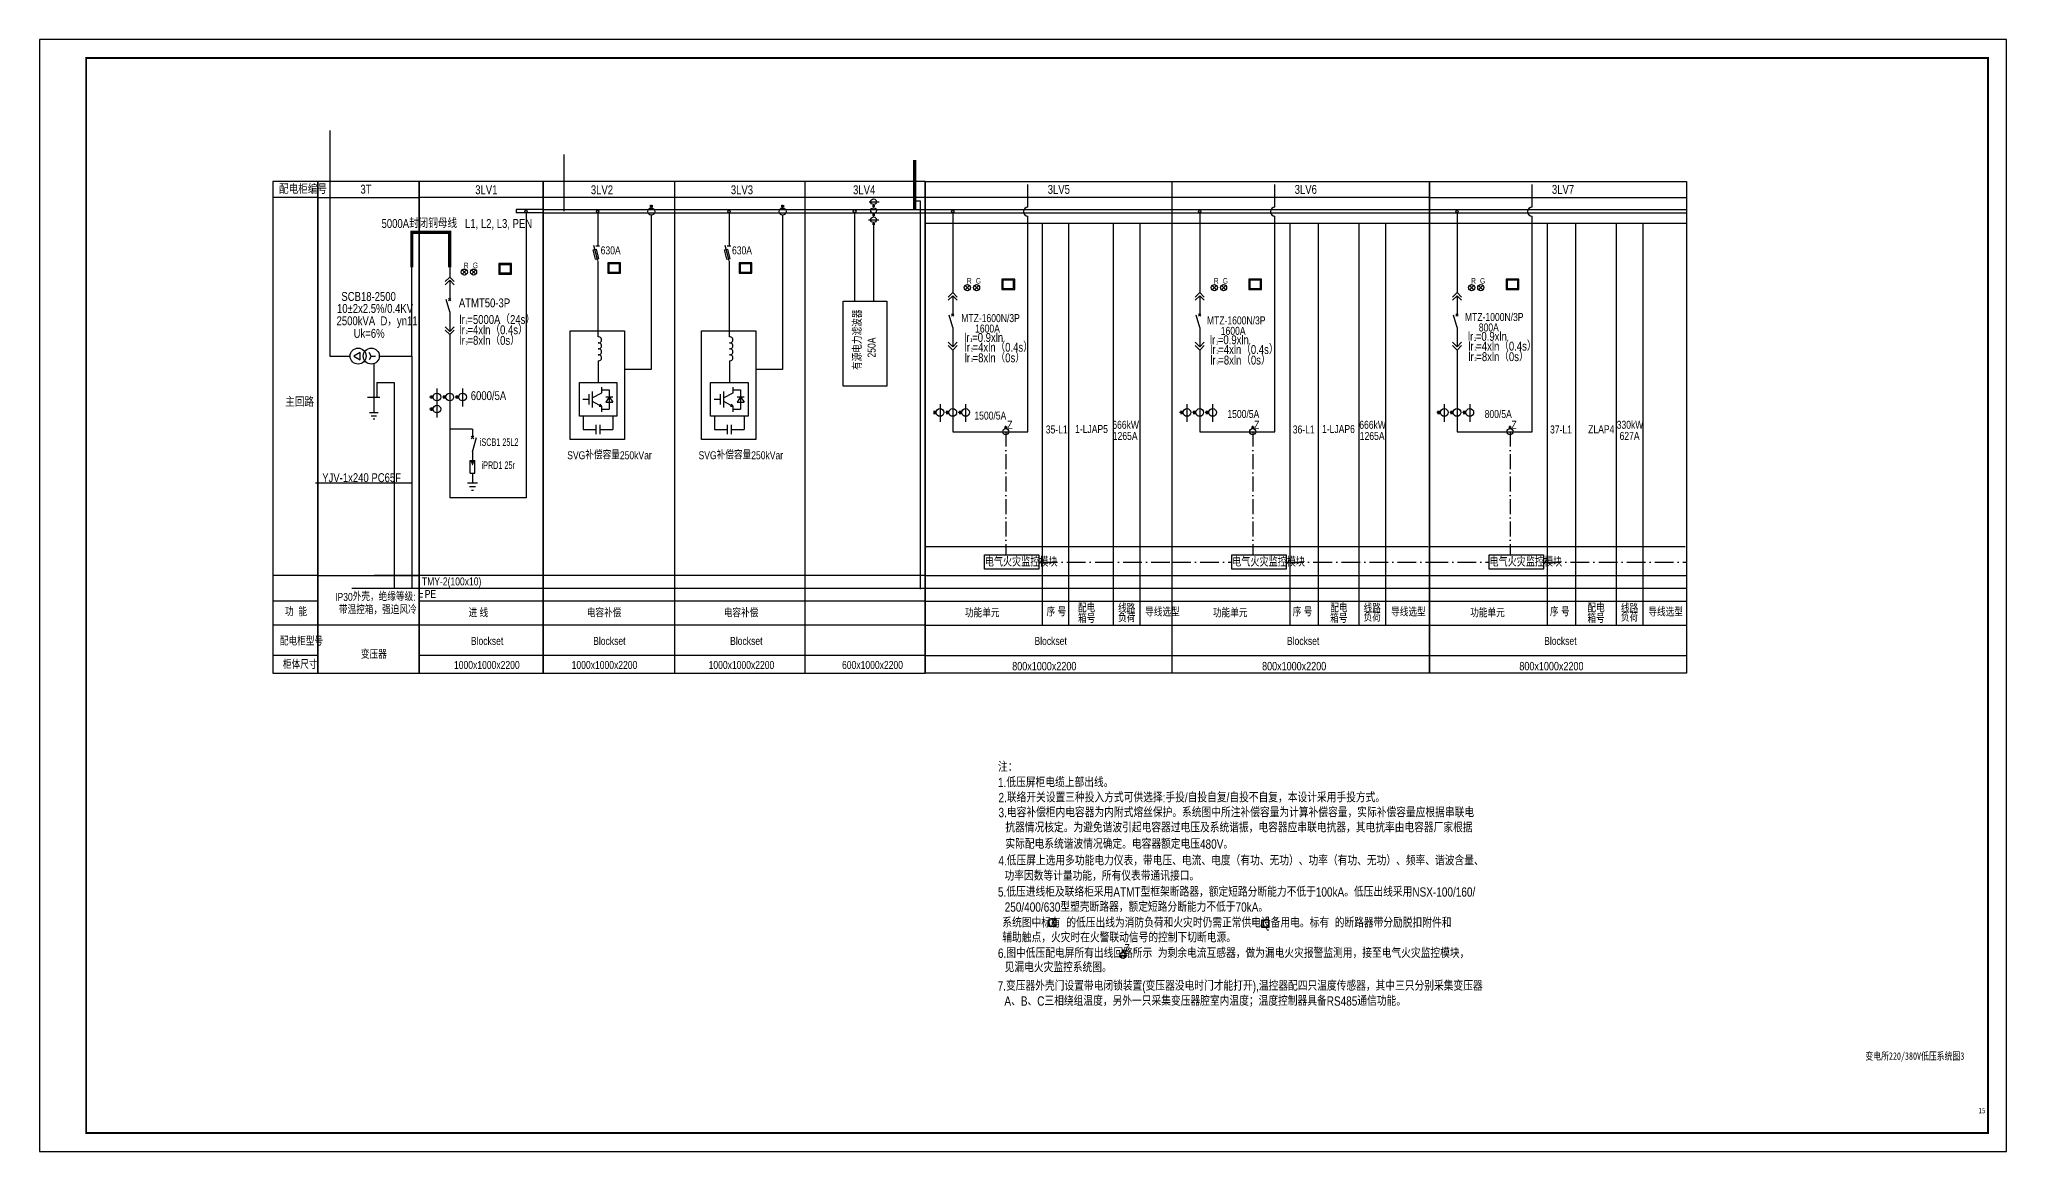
# Model space of a CAD drawing. Extents: x 562591 to 1355713, y 459382 to 835216.
# Drawn here: x 983254 to 1088354, y 774576 to 833976 of the extents above; entities that cross this region are included whole.
import ezdxf
from ezdxf.enums import TextEntityAlignment as Align

# ---------------------------------------------------------------- set-up
doc = ezdxf.new("R2010")
doc.units = 0
doc.header["$LTSCALE"] = 1000
doc.header["$MEASUREMENT"] = 0
doc.linetypes.add('CONTROL', pattern=[1.5, 1, -0.25, 0, -0.25])
for name, color, linetype in [('!电气', 4, 'Continuous'), ('CAPDI-TK2', 7, 'Continuous'), ('ELE', 3, 'Continuous'), ('ELEC', 3, 'Continuous'), ('esocket', 4, 'Continuous'), ('etext', 3, 'Continuous'), ('TEL_TITLE', 7, 'Continuous'), ('动力平面导线层', 3, 'Continuous'), ('动力平面尺寸标注层', 4, 'Continuous'), ('标注-动力', 7, 'Continuous'), ('照明平面导线层', 1, 'Continuous'), ('照明平面设备层', 3, 'Continuous')]:
    doc.layers.add(name, color=color, linetype=linetype)
doc.styles.add('CAPDI-仿宋', font='', dxfattribs={"width": 0.75})
doc.styles.add('CAPDI-宋体', font='', dxfattribs={"width": 0.75})
doc.styles.add('denggao', font='jrs.shx', dxfattribs={"width": 0.7, "height": 400, "bigfont": 'hztxt.shx'})
doc.styles.add('hz', font='jrs.shx', dxfattribs={"width": 0.7, "bigfont": 'hztxt.shx'})
doc.styles.add('JRS', font='jrs.shx', dxfattribs={"width": 0.9, "bigfont": 'hztxt.shx'})
doc.styles.add('Lee', font='jrs.shx', dxfattribs={"bigfont": 'hztxt.shx'})
doc.styles.get('CAPDI-仿宋').set_extended_font_data('FangSong')
doc.styles.get('CAPDI-宋体').set_extended_font_data('SimSun')
doc.linetypes.add('接地线', pattern='A,500,[136,eesltype.shx,S=100,R=0,X=0,Y=0],500,-200,60,-200', length=1460)

msp = doc.modelspace()

# ---------------------------------------------------------------- linework, layer by layer
at = {"layer": '!电气'}
for p, q in [((1017192, 826393), (1017192, 800130)), ((1024155, 826393), (1024155, 800130)), ((1043769, 800130), (1043769, 826393)), ((1057513, 800130), (1057513, 826393)), ((998127, 825538), (995727, 825538)), ((998127, 825538), (1003547, 825538)), ((1010176, 825538), (1003547, 825538)), ((1030576, 825538), (1010176, 825538)), ((1057513, 825538), (1010176, 825538)), ((1057513, 825538), (1071256, 825538)), ((1030576, 824156), (1043769, 824156)), ((1036836, 824156), (1036836, 802695)), ((1038236, 824156), (1038236, 802695)), ((1040621, 824156), (1040621, 802695)), ((1042046, 824156), (1042046, 802695)), ((1043769, 824156), (1057513, 824156)), ((1050055, 824156), (1050055, 802695)), ((1051575, 824156), (1051575, 802695)), ((1053741, 824156), (1053741, 802695)), ((1055166, 824156), (1055166, 802695)), ((1057513, 824156), (1071256, 824156)), ((1063798, 824156), (1063798, 802695)), ((1065318, 824156), (1065318, 802695)), ((1067485, 824156), (1067485, 802695)), ((1068910, 824156), (1068910, 802695)), ((1030576, 806899), (1043769, 806899)), ((1043769, 806899), (1057444, 806899)), ((1057513, 806899), (1071188, 806899)), ((998127, 805347), (995727, 805347)), ((998127, 805347), (1003547, 805347)), ((1030576, 805347), (1001146, 805347)), ((1030576, 805347), (1030576, 805347)), ((1030576, 805347), (1030576, 805347)), ((1030576, 805347), (1043769, 805347)), ((1043769, 805347), (1057513, 805347)), ((1043769, 805347), (1043769, 805347)), ((1043769, 805347), (1043769, 805347)), ((1043824, 805347), (1043824, 805347)), ((1043824, 805347), (1043824, 805347)), ((1043824, 805347), (1047791, 805347)), ((1047791, 805347), (1047804, 805347)), ((1057513, 805347), (1071256, 805347)), ((1057513, 805347), (1057513, 805347)), ((1057513, 805347), (1057513, 805347)), ((1057568, 805347), (1057568, 805347)), ((1057568, 805347), (1057568, 805347)), ((1057568, 805347), (1061534, 805347)), ((1061534, 805347), (1061547, 805347)), ((998127, 803978), (995727, 803978)), ((1030576, 803978), (1003547, 803978)), ((1030576, 803978), (1030576, 803978)), ((1030576, 803978), (1030576, 803978)), ((1030576, 803978), (1043769, 803978)), ((1043769, 803978), (1057513, 803978)), ((1043824, 803978), (1043824, 803978)), ((1043824, 803978), (1043824, 803978)), ((1043824, 803978), (1047791, 803978)), ((1047791, 803978), (1047804, 803978)), ((1057513, 803978), (1071256, 803978)), ((1057568, 803978), (1057568, 803978)), ((1057568, 803978), (1057568, 803978)), ((1057568, 803978), (1061534, 803978)), ((1061534, 803978), (1061547, 803978)), ((998127, 802695), (995727, 802695)), ((1003547, 802695), (998127, 802695)), ((1030576, 802695), (1001146, 802695)), ((1030576, 802695), (1043769, 802695)), ((1043769, 802695), (1057513, 802695)), ((1043824, 802695), (1047791, 802695)), ((1047791, 802695), (1047804, 802695)), ((1057513, 802695), (1071256, 802695)), ((1057568, 802695), (1061534, 802695)), ((1061534, 802695), (1061547, 802695)), ((998127, 801072), (995727, 801072)), ((1030576, 801072), (1003547, 801072)), ((1030576, 801072), (1030576, 801072)), ((1030576, 801072), (1030576, 801072)), ((1030576, 801072), (1043768, 801072)), ((1043769, 801072), (1057513, 801072)), ((1043824, 801072), (1043824, 801072)), ((1043824, 801072), (1043824, 801072)), ((1043824, 801072), (1047791, 801072)), ((1047791, 801072), (1047804, 801072)), ((1057513, 801072), (1071256, 801072)), ((1057568, 801072), (1057568, 801072)), ((1057568, 801072), (1057568, 801072)), ((1057568, 801072), (1061534, 801072)), ((1061534, 801072), (1061547, 801072))]:
    msp.add_line(p, q, dxfattribs=at)
for points in [[(998127, 826393), (995727, 826393), (995727, 800130), (998127, 800130)], [(1003547, 826393), (998127, 826393), (998127, 800130), (1003547, 800130)], [(1010176, 826393), (1003547, 826393), (1003547, 800130), (1010176, 800130)], [(1030576, 826393), (1010176, 826393), (1010176, 800130), (1030576, 800130)], [(1030576, 826393), (1010176, 826393), (1010176, 800130), (1030576, 800130)], [(1030576, 826393), (1030576, 826393), (1030576, 800130), (1030576, 800130)], [(1030576, 826393), (1030576, 826393), (1030576, 800130), (1030576, 800130)], [(1043769, 826393), (1057513, 826393), (1057513, 800130), (1043769, 800130)], [(1057513, 826393), (1071256, 826393), (1071256, 800130), (1057513, 800130)]]:
    msp.add_lwpolyline(points, close=True, dxfattribs=at)
msp.add_lwpolyline([(1043769, 800130), (1030576, 800130), (1030576, 826393), (1043769, 826393)], dxfattribs=at)
at = {"layer": '!电气', "color": 1}
msp.add_lwpolyline([(1026205, 819997), (1028526, 819997), (1028526, 815448), (1026205, 815448)], close=True, dxfattribs=at)
at = {"color": 4, "ltscale": 0.3}
for p, q in [((1010176, 824883), (1008724, 824883)), ((1008724, 824883), (1008724, 824712)), ((1010176, 824712), (1008724, 824712)), ((1010176, 824883), (1043769, 824883)), ((1010176, 824712), (1043769, 824712)), ((1043769, 824883), (1057513, 824883)), ((1043769, 824712), (1057513, 824712)), ((1057513, 824883), (1071256, 824883)), ((1057513, 824712), (1071256, 824712))]:
    msp.add_line(p, q, dxfattribs=at)
at = {"color": 7, "ltscale": 0.3}
for p, q in [((1004938, 821038), (1005179, 821279)), ((1004938, 820867), (1005179, 821108)), ((1005421, 821038), (1005179, 821279)), ((1005421, 820867), (1005179, 821108)), ((1005179, 819417), (1004992, 820075)), ((1005119, 820014), (1005240, 820135)), ((1005119, 820135), (1005240, 820014)), ((1031812, 820212), (1032054, 820454)), ((1031812, 820041), (1032054, 820283)), ((1032295, 820212), (1032054, 820454)), ((1032295, 820041), (1032054, 820283)), ((1045005, 820212), (1045247, 820454)), ((1045005, 820041), (1045247, 820283)), ((1045489, 820212), (1045247, 820454)), ((1045489, 820041), (1045247, 820283)), ((1058749, 820212), (1058991, 820454)), ((1058749, 820041), (1058991, 820283)), ((1059232, 820212), (1058991, 820454)), ((1059232, 820041), (1058991, 820283)), ((1032054, 818592), (1031867, 819250)), ((1031993, 819189), (1032114, 819310)), ((1031993, 819310), (1032114, 819189)), ((1045247, 818592), (1045060, 819250)), ((1045187, 819189), (1045308, 819310)), ((1045187, 819310), (1045308, 819189)), ((1058991, 818592), (1058804, 819250)), ((1058930, 819189), (1059051, 819310)), ((1058930, 819310), (1059051, 819189)), ((1004938, 818623), (1005179, 818381)), ((1004938, 818452), (1005179, 818210)), ((1005421, 818623), (1005179, 818381)), ((1005421, 818452), (1005179, 818210)), ((1031812, 817797), (1032054, 817556)), ((1032295, 817797), (1032054, 817556)), ((1045005, 817797), (1045247, 817556)), ((1045489, 817797), (1045247, 817556)), ((1058749, 817797), (1058991, 817556)), ((1059232, 817797), (1058991, 817556)), ((1031812, 817626), (1032054, 817385)), ((1032295, 817626), (1032054, 817385)), ((1045005, 817626), (1045247, 817385)), ((1045489, 817626), (1045247, 817385)), ((1058749, 817626), (1058991, 817385)), ((1059232, 817626), (1058991, 817385)), ((1000896, 814052), (1001357, 814052)), ((1000989, 813878), (1001265, 813878)), ((1001087, 813703), (1001170, 813703))]:
    msp.add_line(p, q, dxfattribs=at)
at = {"color": 1, "ltscale": 0.3}
for p, q in [((1006396, 813151), (1005179, 813151)), ((1006396, 813151), (1006396, 812721)), ((1006396, 811952), (1006396, 811480)), ((1006396, 810813), (1006396, 810283))]:
    msp.add_line(p, q, dxfattribs=at)
at = {"color": 0, "ltscale": 0.3}
for p, q in [((1006276, 811480), (1006516, 811480)), ((1006276, 810813), (1006276, 811480)), ((1006516, 810813), (1006516, 811480)), ((1006276, 810813), (1006516, 810813))]:
    msp.add_line(p, q, dxfattribs=at)
at = {"color": 3, "ltscale": 0.3}
for p, q in [((1006666, 810283), (1006127, 810283)), ((1006558, 810079), (1006235, 810079)), ((1006443, 809875), (1006346, 809875))]:
    msp.add_line(p, q, dxfattribs=at)
at = {"color": 4, "ltscale": 0.3}
for centre in [(1032054, 824800), (1045247, 824800), (1058991, 824800)]:
    msp.add_circle(centre, 64.1, dxfattribs=at)
at = {"color": 0, "ltscale": 0.3}
msp.add_solid([(1006516, 811480), (1006277, 811480), (1006396, 811204), (1006277, 811480)], dxfattribs=at)
at = {"layer": 'ELE', "color": 0}
for points in [[(1037200, 787004), (1037550, 787004), (1037550, 786592), (1037200, 786592)], [(1048561, 786952), (1048911, 786952), (1048911, 786541), (1048561, 786541)]]:
    msp.add_lwpolyline(points, close=True, dxfattribs=at)
at = {"layer": 'ELEC', "color": 0}
for p, q in [((1006467, 812650), (1006326, 812791)), ((1006467, 812791), (1006326, 812650)), ((1006396, 811952), (1006615, 812721))]:
    msp.add_line(p, q, dxfattribs=at)
at = {"layer": 'esocket'}
for points in [[(1033741, 806449), (1036651, 806449), (1036651, 805680), (1033741, 805680)], [(1046960, 806449), (1049870, 806449), (1049870, 805680), (1046960, 805680)], [(1060703, 806449), (1063613, 806449), (1063613, 805680), (1060703, 805680)]]:
    msp.add_lwpolyline(points, close=True, dxfattribs=at)
at = {"layer": 'TEL_TITLE'}
msp.add_lwpolyline([(983254, 774576), (1088354, 774576), (1088354, 833976), (983254, 833976)], close=True, dxfattribs=at)
at = {"layer": 'TEL_TITLE', "const_width": 100}
msp.add_lwpolyline([(985754, 775576), (1087354, 775576), (1087354, 832976), (985754, 832976)], close=True, dxfattribs=at)
at = {"layer": '动力平面导线层', "linetype": '接地线', "ltscale": 0.01}
for p, q in [((1001127, 816658), (1001127, 814052)), ((1001285, 815648), (1001285, 814848))]:
    msp.add_line(p, q, dxfattribs=at)
at = {"layer": '动力平面导线层', "linetype": '接地线', "ltscale": 0.002}
for p, q in [((1003154, 817057), (1003154, 804672)), ((1001285, 815648), (1002212, 815648)), ((1002212, 815648), (1002212, 804672)), ((999944, 804672), (1043769, 804672)), ((1043769, 804672), (1057513, 804672)), ((1057513, 804672), (1071256, 804672))]:
    msp.add_line(p, q, dxfattribs=at)
msp.add_lwpolyline([(1030080, 825346), (1030302, 825346), (1030302, 804616)], dxfattribs=at)
at = {"layer": '动力平面尺寸标注层', "color": 3}
for p, q in [((1011270, 827819), (1011270, 824809)), ((1001452, 814848), (1000789, 814848)), ((998005, 810289), (1003154, 810289))]:
    msp.add_line(p, q, dxfattribs=at)
at = {"layer": '标注-动力', "ltscale": 0.3}
for p, q in [((1016024, 825087), (1015867, 825087)), ((1015945, 824969), (1015945, 825141)), ((1023040, 825087), (1022883, 825087)), ((1022961, 824969), (1022961, 825141)), ((1027758, 825111), (1027884, 825111)), ((1027758, 825061), (1027884, 825061)), ((1027821, 825156), (1027821, 825018)), ((1016024, 825024), (1015867, 825024)), ((1023040, 825024), (1022883, 825024)), ((1027758, 824634), (1027884, 824634)), ((1027758, 824583), (1027884, 824583)), ((1027758, 824150), (1027884, 824150)), ((1027758, 824100), (1027884, 824100)), ((1027821, 824678), (1027821, 824540)), ((1027821, 824195), (1027821, 824057)), ((1013082, 822140), (1012874, 822964)), ((1012992, 822956), (1013172, 822956)), ((1020098, 822140), (1019890, 822964)), ((1020008, 822956), (1020188, 822956)), ((1012839, 822733), (1013014, 822777)), ((1012966, 822234), (1012839, 822733)), ((1012966, 822234), (1013140, 822278)), ((1013140, 822278), (1013014, 822777)), ((1019855, 822733), (1020030, 822777)), ((1019982, 822234), (1019855, 822733)), ((1019982, 822234), (1020156, 822278)), ((1020156, 822278), (1020030, 822777)), ((1005843, 821429), (1006075, 821661)), ((1005843, 821661), (1006075, 821429)), ((1006335, 821661), (1006567, 821429)), ((1006335, 821429), (1006567, 821661)), ((1032717, 820603), (1032950, 820836)), ((1032717, 820836), (1032950, 820603)), ((1033209, 820836), (1033441, 820603)), ((1033209, 820603), (1033441, 820836)), ((1045911, 820603), (1046143, 820836)), ((1045911, 820836), (1046143, 820603)), ((1046402, 820836), (1046635, 820603)), ((1046402, 820603), (1046635, 820836)), ((1059654, 820603), (1059887, 820836)), ((1059654, 820836), (1059887, 820603)), ((1060146, 820836), (1060378, 820603)), ((1060146, 820603), (1060378, 820836)), ((1013088, 818400), (1013088, 818086)), ((1020104, 818400), (1020104, 818086)), ((1013103, 816809), (1013103, 816223)), ((1020119, 816809), (1020119, 816223)), ((1013103, 816223), (1013103, 815644)), ((1020119, 816223), (1020119, 815644)), ((1004290, 814876), (1004103, 814876)), ((1004162, 814961), (1004162, 814790)), ((1004230, 814961), (1004230, 814790)), ((1004974, 814876), (1004787, 814876)), ((1004846, 814961), (1004846, 814790)), ((1004914, 814961), (1004914, 814790)), ((1005658, 814876), (1005471, 814876)), ((1005530, 814961), (1005530, 814790)), ((1005598, 814961), (1005598, 814790)), ((1012605, 814742), (1012288, 814742)), ((1012605, 815030), (1012605, 814470)), ((1012795, 815164), (1012795, 814319)), ((1012795, 814834), (1013304, 815106)), ((1012795, 814650), (1013304, 814377)), ((1013304, 815106), (1013304, 815401)), ((1013304, 815253), (1013702, 815253)), ((1013518, 814889), (1013885, 814889)), ((1013702, 814889), (1013518, 814594)), ((1013518, 814594), (1013885, 814594)), ((1013702, 815253), (1013702, 814230)), ((1013702, 814889), (1013885, 814594)), ((1019621, 814742), (1019304, 814742)), ((1019621, 815030), (1019621, 814470)), ((1019811, 815164), (1019811, 814319)), ((1019811, 814834), (1020320, 815106)), ((1019811, 814650), (1020320, 814377)), ((1020320, 815106), (1020320, 815401)), ((1020320, 815253), (1020718, 815253)), ((1020534, 814889), (1020901, 814889)), ((1020718, 814889), (1020534, 814594)), ((1020534, 814594), (1020901, 814594)), ((1020718, 815253), (1020718, 814230)), ((1020718, 814889), (1020901, 814594)), ((1004290, 814231), (1004103, 814231)), ((1004162, 814317), (1004162, 814146)), ((1004230, 814317), (1004230, 814146)), ((1012309, 813862), (1012309, 813138)), ((1013304, 814377), (1013156, 814376)), ((1013304, 814377), (1013223, 814500)), ((1013304, 814083), (1013304, 814377)), ((1013304, 814230), (1013702, 814230)), ((1013897, 813862), (1013897, 813138)), ((1019325, 813862), (1019325, 813138)), ((1020320, 814377), (1020172, 814376)), ((1020320, 814377), (1020239, 814500)), ((1020320, 814083), (1020320, 814377)), ((1020320, 814230), (1020718, 814230)), ((1020913, 813862), (1020913, 813138)), ((1031036, 814136), (1031036, 813965)), ((1031104, 814136), (1031104, 813965)), ((1031848, 814050), (1031662, 814050)), ((1031720, 814136), (1031720, 813965)), ((1031788, 814136), (1031788, 813965)), ((1032532, 814050), (1032346, 814050)), ((1032404, 814136), (1032404, 813965)), ((1032472, 814136), (1032472, 813965)), ((1044358, 814050), (1044171, 814050)), ((1044229, 814136), (1044229, 813965)), ((1044298, 814136), (1044298, 813965)), ((1045042, 814050), (1044855, 814050)), ((1044913, 814136), (1044913, 813965)), ((1044982, 814136), (1044982, 813965)), ((1045726, 814050), (1045539, 814050)), ((1045597, 814136), (1045597, 813965)), ((1045666, 814136), (1045666, 813965)), ((1058101, 814050), (1057915, 814050)), ((1057973, 814136), (1057973, 813965)), ((1058041, 814136), (1058041, 813965)), ((1058785, 814050), (1058599, 814050)), ((1058657, 814136), (1058657, 813965)), ((1058725, 814136), (1058725, 813965)), ((1059469, 814050), (1059283, 814050)), ((1059341, 814136), (1059341, 813965)), ((1059409, 814136), (1059409, 813965)), ((1012309, 813138), (1012991, 813138)), ((1012991, 813386), (1012991, 812890)), ((1013198, 813386), (1013198, 812890)), ((1013198, 813138), (1013897, 813138)), ((1019325, 813138), (1020007, 813138)), ((1020007, 813386), (1020007, 812890)), ((1020214, 813386), (1020214, 812890)), ((1020214, 813138), (1020913, 813138)), ((1034818, 813288), (1034953, 813288)), ((1034818, 813234), (1034953, 813234)), ((1034885, 813187), (1034885, 813334)), ((1048012, 813288), (1048146, 813288)), ((1048012, 813234), (1048146, 813234)), ((1048079, 813187), (1048079, 813334)), ((1061755, 813288), (1061890, 813288)), ((1061755, 813234), (1061890, 813234)), ((1061822, 813187), (1061822, 813334)), ((1041080, 785318), (1041215, 785318)), ((1041080, 785264), (1041215, 785264)), ((1041148, 785216), (1041148, 785364))]:
    msp.add_line(p, q, dxfattribs=at)
at = {"layer": '标注-动力'}
for p, q in [((1000988, 817062), (1000876, 817256)), ((1000988, 817062), (1000876, 816868)), ((1000988, 817062), (1001212, 817062)), ((1040934, 785055), (1041375, 785055))]:
    msp.add_line(p, q, dxfattribs=at)
at = {"layer": '标注-动力', "ltscale": 0.3}
for points in [[(1008484, 822000), (1007800, 822000), (1007800, 821444), (1008484, 821444)], [(1014306, 822041), (1013622, 822041), (1013622, 821485), (1014306, 821485)], [(1021321, 822041), (1020637, 822041), (1020637, 821485), (1021321, 821485)], [(1035359, 821175), (1034675, 821175), (1034675, 820619), (1035359, 820619)], [(1048552, 821175), (1047868, 821175), (1047868, 820619), (1048552, 820619)], [(1062296, 821175), (1061612, 821175), (1061612, 820619), (1062296, 820619)], [(1011617, 818410), (1014521, 818410), (1014521, 812608), (1011617, 812608)], [(1018633, 818410), (1021537, 818410), (1021537, 812608), (1018633, 812608)], [(1000053, 817057), (1000387, 816864), (1000387, 817250)]]:
    msp.add_lwpolyline(points, close=True, dxfattribs=at)
for points in [[(1012102, 815644), (1014104, 815644), (1014104, 813862), (1012102, 813862), (1012102, 815644)], [(1019118, 815644), (1021120, 815644), (1021120, 813862), (1019118, 813862), (1019118, 815644)]]:
    msp.add_lwpolyline(points, dxfattribs=at)
for centre, radius in [((1027821, 825307), 151), ((1009253, 824798), 64.1), ((1013088, 824797), 64.1), ((1015945, 824780), 189), ((1020104, 824797), 64.1), ((1022961, 824780), 189), ((1026809, 824808), 75), ((1026809, 824808), 75), ((1027821, 824829), 151), ((1027821, 824346), 151), ((1005959, 821545), 164), ((1006451, 821545), 164), ((1032833, 820719), 164), ((1033325, 820719), 164), ((1046027, 820719), 164), ((1046518, 820719), 164), ((1059771, 820719), 164), ((1060262, 820719), 164), ((1004495, 814876), 205), ((1005179, 814876), 205), ((1005863, 814876), 205), ((1004495, 814231), 205), ((1031370, 814050), 205), ((1032054, 814050), 205), ((1032738, 814050), 205), ((1044563, 814050), 205), ((1045247, 814050), 205), ((1045931, 814050), 205), ((1058307, 814050), 205), ((1058991, 814050), 205), ((1059675, 814050), 205), ((1034885, 813025), 162), ((1048079, 813025), 162), ((1061822, 813025), 162), ((1041148, 785055), 162)]:
    msp.add_circle(centre, radius, dxfattribs=at)
at = {"layer": '标注-动力'}
for centre in [(1000284, 817062), (1000988, 817062)]:
    msp.add_circle(centre, 428, dxfattribs=at)
at = {"layer": '标注-动力', "ltscale": 0.3}
for centre in [(1013128, 817926), (1013128, 817607), (1020144, 817926), (1020144, 817607), (1013128, 817288), (1013128, 816968), (1020144, 817288), (1020144, 816968)]:
    msp.add_arc(centre, 162, 260.98292, 99.01708, dxfattribs=at)
at = {"layer": '照明平面导线层'}
for p, q in [((998777, 829109), (998777, 817057)), ((1036069, 825022), (1036069, 826221)), ((1049262, 825022), (1049262, 826221)), ((1063006, 825022), (1063006, 826221)), ((1027580, 825307, 0), (1028128, 825307, 0)), ((1009253, 824734), (1009253, 809491)), ((1013088, 824730), (1013088, 822956)), ((1015945, 824591), (1015945, 816340)), ((1020104, 824730), (1020104, 822956)), ((1022961, 824591), (1022961, 816340)), ((1026809, 824733), (1026810, 819997)), ((1027548, 824346), (1028096, 824346)), ((1027821, 824057), (1027821, 819997)), ((1032054, 824736), (1032054, 820454)), ((1036069, 813025), (1036069, 824533)), ((1045247, 824736), (1045247, 820454)), ((1049262, 813025), (1049262, 824533)), ((1058991, 824736), (1058991, 820454)), ((1063006, 813025), (1063006, 824533)), ((1003154, 817057), (1003154, 823470)), ((1005179, 823408), (1005179, 821279)), ((1013088, 822136), (1013088, 818400)), ((1020104, 822136), (1020104, 818400)), ((1005179, 821108), (1005179, 820074)), ((1032054, 820283), (1032054, 819249)), ((1045247, 820283), (1045247, 819249)), ((1058991, 820283), (1058991, 819249)), ((1005179, 819417), (1005179, 818381)), ((1005179, 818210), (1005179, 809491)), ((1032054, 818592), (1032054, 817556)), ((1045247, 818592), (1045247, 817556)), ((1058991, 818592), (1058991, 817556)), ((998777, 817057), (999856, 817057)), ((1001415, 817057), (1003154, 817057)), ((1032054, 817385), (1032054, 813025)), ((1045247, 817385), (1045247, 813025)), ((1058991, 817385), (1058991, 813025)), ((1015945, 816340), (1014521, 816340)), ((1022961, 816340), (1021537, 816340)), ((1004495, 815323), (1004495, 813781)), ((1005863, 815323), (1005863, 814375)), ((1031370, 814497), (1031370, 813550)), ((1032738, 814497), (1032738, 813550)), ((1044563, 814497), (1044563, 813550)), ((1045931, 814497), (1045931, 813550)), ((1058307, 814497), (1058307, 813550)), ((1059675, 814497), (1059675, 813550)), ((1032054, 813025), (1036069, 813025)), ((1045247, 813025), (1049262, 813025)), ((1058991, 813025), (1063006, 813025)), ((1009253, 809491), (1005179, 809491))]:
    msp.add_line(p, q, dxfattribs=at)
at = {"layer": '照明平面导线层', "color": 3}
for points in [[(1008425, 821941), (1007860, 821941), (1007860, 821504), (1008425, 821504)], [(1014246, 821981), (1013681, 821981), (1013681, 821545), (1014246, 821545)], [(1021262, 821981), (1020697, 821981), (1020697, 821545), (1021262, 821545)], [(1035299, 821115), (1034734, 821115), (1034734, 820679), (1035299, 820679)], [(1048493, 821115), (1047927, 821115), (1047927, 820679), (1048493, 820679)], [(1062236, 821115), (1061671, 821115), (1061671, 820679), (1062236, 820679)]]:
    msp.add_lwpolyline(points, close=True, dxfattribs=at)
at = {"layer": '照明平面导线层'}
for centre in [(1036069, 824778), (1049262, 824778), (1063006, 824778)]:
    msp.add_arc(centre, 244, 90, 270, dxfattribs=at)
at = {"layer": '照明平面设备层', "color": 2, "linetype": 'CONTROL', "ltscale": 0.8}
for p, q in [((1034885, 813025), (1034885, 806449)), ((1048079, 813025), (1048079, 806449)), ((1061822, 813025), (1061822, 806449))]:
    msp.add_line(p, q, dxfattribs=at)
at = {"layer": '照明平面设备层', "color": 3, "linetype": 'CONTROL'}
for p, q in [((1036651, 806065), (1043769, 806065)), ((1043769, 806065), (1046905, 806065)), ((1049814, 806065), (1057513, 806065)), ((1057513, 806065), (1060648, 806065)), ((1063558, 806065), (1071256, 806065))]:
    msp.add_line(p, q, dxfattribs=at)
at = {"layer": '照明平面设备层', "linetype": 'ByBlock'}
for points, const_width in [([(1030019, 824847), (1030019, 827534)], 180), ([(1003154, 821804), (1003154, 823671), (1005179, 823671), (1005179, 821804)], 171)]:
    msp.add_lwpolyline(points, dxfattribs=dict(at, const_width=const_width))

# ---------------------------------------------------------------- texts
at = {"layer": '!电气', "color": 120, "style": 'denggao', "width": 0.8}
for p in [(1033762, 805826, 770), (1046980, 805826, 770), (1060724, 805826, 770)]:
    msp.add_text('电气火灾监控模块', height=450, dxfattribs=at).set_placement(p)
at = {"color": 7, "ltscale": 0.75, "style": 'hz', "width": 0.7}
for s, height, p in [('R', 299, (1005936, 821757)), ('G', 299, (1006412, 821757)), ('R', 299, (1032810, 820931)), ('G', 299, (1033286, 820931)), ('R', 299, (1046003, 820931)), ('G', 299, (1046479, 820931)), ('R', 299, (1059747, 820931)), ('G', 299, (1060223, 820931)), ('1', 190, (1032979, 817816)), ('1', 190, (1046104, 817694)), ('1', 190, (1059888, 817875))]:
    msp.add_text(s, height=height, dxfattribs=at).set_placement(p)
at = {"color": 1, "style": 'CAPDI-仿宋', "width": 0.75}
msp.add_text('15', height=300, dxfattribs=at).set_placement((1087033, 776623), align=Align.CENTER)
at = {"layer": 'CAPDI-TK2', "style": 'CAPDI-宋体', "width": 0.75}
msp.add_text('变电所220/380V低压系统图3', height=400, dxfattribs=at).set_placement((1083450, 779481), align=Align.CENTER)
at = {"layer": 'ELE', "color": 0, "style": 'Lee', "width": 0.8}
for s, p in [('注：', (1034469, 794863)), ('1.低压屏柜电缆上部出线。', (1034469, 794042)), ('2.联络开关设置三种投入方式可供选择:手投/自投自复/自投不自复，本设计采用手投方式。', (1034496, 793235)), ('3.电容补偿柜内电容器为内附式熔丝保护。系统图中所注补偿容量为计算补偿容量，实际补偿容量应根据串联电', (1034496, 792437)), ('抗器情况核定。为避免谐波引起电容器过电压及系统谐振，电容器应串联电抗器，其电抗率由电容器厂家根据', (1034861, 791628, 770)), ('4.低压屏上选用多功能电力仪表，带电压、电流、电度（有功、无功）、功率（有功、无功）、频率、谐波含量、', (1034489, 789866, 770)), ('实际配电系统谐波情况确定。电容器额定电压480V。', (1034861, 790752, 770)), ('功率因数等计量功能，所有仪表带通讯接口。', (1034815, 789049, 770)), ('5.低压进线柜及联络柜采用ATMT型框架断路器，额定短路分断能力不低于100kA。低压出线采用NSX-100/160/', (1034466, 788193, -1750)), ('250/400/630型塑壳断路器，额定短路分断能力不低于70kA。', (1034826, 787388, 770)), ('辅助触点，火灾时在火警联动信号的控制下切断电源。', (1034700, 785755, 770)), ('系统图中标有  的低压出线为消防负荷和火灾时仍需正常供电设备用电。标有  的断路器带分励脱扣附件和', (1034700, 786547, 770)), ('X', (1037250, 786562, 6761167)), ('Q', (1048600, 786511, 6761167)), ('6.图中低压配电屏所有出线回路所示  为剩余电流互感器，做为漏电火灾报警监测用，接至电气火灾监控模块，', (1034466, 784924, -1750)), ('见漏电火灾监控系统图。', (1034826, 784164, 770)), ('7.变压器外壳门设置带电闭锁装置(变压器没电时门才能打开),温控器配四只温度传感器，其中三只分别采集变压器', (1034451, 783176, -1750)), ('A、B、C三相绕组温度，另外一只采集变压器腔室内温度；温度控制器具备RS485通信功能。', (1034811, 782369, 770))]:
    msp.add_text(s, height=500, dxfattribs=at).set_placement(p)
at = {"layer": 'etext', "style": 'hz', "width": 0.7}
msp.add_text('iSCB1 25L2', height=400, dxfattribs=at).set_placement((1006786, 812267, 0))
msp.add_text('iPRD1 25r', height=400, dxfattribs=at).set_placement((1007769, 811242, 0), align=Align.MIDDLE)
at = {"layer": '动力平面尺寸标注层', "color": 3, "width": 0.8}
for s, height, style, p in [('配电柜编号', 475, 'JRS', (996059, 825727)), ('3T', 475, 'JRS', (1000408, 825737)), ('3LV1', 475, 'JRS', (1006540, 825708)), ('3LV2', 475, 'JRS', (1012718, 825705)), ('3LV3', 475, 'JRS', (1020196, 825705)), ('3LV4', 475, 'JRS', (1026724, 825705)), ('3LV5', 475, 'JRS', (1037124, 825726)), ('3LV6', 475, 'JRS', (1050317, 825726)), ('3LV7', 475, 'JRS', (1064061, 825726)), ('5000A封闭铜母线   L1, L2, L3, PEN', 475, 'JRS', (1001536, 823906)), ('630A', 427.5, 'denggao', (1013242, 822494)), ('630A', 427.5, 'denggao', (1020258, 822494)), ('10%%p2x2.5%/0.4KV', 475, 'JRS', (999155, 819369)), ('SCB18-2500', 475, 'JRS', (999390, 820008)), ('ATMT50-3P', 475, 'JRS', (1005667, 819664)), ('2500kVA  D，yn11', 475, 'JRS', (999133, 818709)), ('lr =5000A（24s）', 475, 'JRS', (1005697, 818778)), ('lr =4xln（0.4s）', 475, 'JRS', (1005702, 818227)), ('MTZ-1600N/3P', 427.5, 'denggao', (1032507, 818876)), ('1600A', 427.5, 'denggao', (1033247, 818318)), ('MTZ-1600N/3P', 427.5, 'denggao', (1045632, 818754)), ('MTZ-1000N/3P', 427.5, 'denggao', (1059416, 818935)), ('800A', 427.5, 'denggao', (1060156, 818377)), ('Uk=6%%%', 475, 'JRS', (1000045, 818038)), ('lr =8xln（0s）', 475, 'JRS', (1005703, 817665)), ('lr =0.9xln ', 475, 'JRS', (1032666, 817818)), ('lr =4xln（0.4s）', 475, 'JRS', (1032688, 817296)), ('lr =0.9xln ', 475, 'JRS', (1045791, 817696)), ('lr =4xln（0.4s）', 475, 'JRS', (1045813, 817175)), ('1600A', 427.5, 'denggao', (1046372, 818196)), ('lr =0.9xln ', 475, 'JRS', (1059575, 817877)), ('lr =4xln（0.4s）', 475, 'JRS', (1059597, 817356)), ('lr =8xln（0s）', 475, 'JRS', (1032689, 816733)), ('lr =8xln（0s）', 475, 'JRS', (1045814, 816612)), ('lr =8xln（0s）', 475, 'JRS', (1059598, 816793)), ('主回路', 475, 'JRS', (996390, 814358)), ('6000/5A', 475, 'JRS', (1006302, 814712)), ('1500/5A', 427.5, 'denggao', (1033207, 813669)), ('Z', 428, 'denggao', (1034962, 813180)), ('1500/5A', 427.5, 'denggao', (1046723, 813756)), ('Z', 428, 'denggao', (1048155, 813180)), ('800/5A', 427.5, 'denggao', (1060467, 813756)), ('Z', 428, 'denggao', (1061899, 813180)), ('35-L1', 427.5, 'denggao', (1037023, 812929)), ('1-LJAP5', 427.5, 'denggao', (1038587, 812954)), ('36-L1', 427.5, 'denggao', (1050216, 812929)), ('1-LJAP6', 427.5, 'denggao', (1051780, 812954)), ('37-L1', 427.5, 'denggao', (1063960, 812929)), ('ZLAP4', 427.5, 'denggao', (1065998, 812942)), ('SVG补偿容量250kVar', 427.5, 'denggao', (1011455, 811551)), ('SVG补偿容量250kVar', 427.5, 'denggao', (1018471, 811551)), ('YJV-1x240 PC65F', 475, 'JRS', (998366, 810332)), ('TMY-2(100x10)', 427.5, 'denggao', (1003692, 804815)), ('IP30外壳，绝缘等级: F', 427.5, 'denggao', (999055, 803985)), ('PE', 427.5, 'denggao', (1003843, 804141)), ('功  能', 427.5, 'denggao', (996375, 803176)), ('带温控箱，强迫风冷', 427.5, 'denggao', (999258, 803289)), ('进 线', 427.5, 'denggao', (1006183, 803119)), ('电容补偿', 427.5, 'denggao', (1012501, 803119)), ('电容补偿', 427.5, 'denggao', (1019818, 803119)), ('功能单元', 427.5, 'denggao', (1032703, 803119)), ('序 号', 427.5, 'denggao', (1037062, 803174)), ('箱号', 427.5, 'denggao', (1038745, 802819)), ('配电', 427.5, 'denggao', (1038745, 803381)), ('线路', 427.5, 'denggao', (1040882, 803358)), ('负荷', 427.5, 'denggao', (1040882, 802856)), ('导线选型', 427.5, 'denggao', (1042327, 803165)), ('功能单元', 427.5, 'denggao', (1045952, 803119)), ('序 号', 427.5, 'denggao', (1050212, 803174)), ('箱号', 427.5, 'denggao', (1052213, 802819)), ('配电', 427.5, 'denggao', (1052213, 803381)), ('线路', 427.5, 'denggao', (1054002, 803358)), ('负荷', 427.5, 'denggao', (1054002, 802886)), ('导线选型', 427.5, 'denggao', (1055469, 803165)), ('功能单元', 427.5, 'denggao', (1059695, 803119)), ('序 号', 427.5, 'denggao', (1063955, 803174)), ('箱号', 427.5, 'denggao', (1065957, 802819)), ('配电', 427.5, 'denggao', (1065957, 803381)), ('线路', 427.5, 'denggao', (1067746, 803358)), ('负荷', 427.5, 'denggao', (1067746, 802886)), ('导线选型', 427.5, 'denggao', (1069212, 803165)), ('配电柜型号', 427.5, 'denggao', (996104, 801607)), ('Blockset', 427.5, 'denggao', (1006309, 801635)), ('Blockset', 427.5, 'denggao', (1012841, 801635)), ('Blockset', 427.5, 'denggao', (1020158, 801635)), ('Blockset', 427.5, 'denggao', (1036417, 801635)), ('Blockset', 427.5, 'denggao', (1049905, 801635)), ('Blockset', 427.5, 'denggao', (1063649, 801635)), ('变压器', 427.5, 'denggao', (1000432, 800907)), ('柜体尺寸', 427.5, 'denggao', (996267, 800362)), ('1000x1000x2200', 427.5, 'denggao', (1005406, 800353)), ('1000x1000x2200', 427.5, 'denggao', (1011691, 800353)), ('1000x1000x2200', 427.5, 'denggao', (1019008, 800353)), ('600x1000x2200', 427.5, 'denggao', (1026137, 800353)), ('800x1000x2200', 450, 'denggao', (1035229, 800279)), ('800x1000x2200', 450, 'denggao', (1048577, 800279)), ('800x1000x2200', 450, 'denggao', (1062321, 800279))]:
    msp.add_text(s, height=height, dxfattribs=dict(at, style=style)).set_placement(p)
at = {"layer": '动力平面尺寸标注层', "color": 3, "style": 'denggao', "width": 0.8}
for s, p in [('有源电力滤波器', (1027189, 816317, 0)), ('250A', (1027930, 816983, 0))]:
    msp.add_text(s, height=427.5, rotation=90, dxfattribs=at).set_placement(p)
for s, p in [('666kW', (1041287, 813400)), ('666kW', (1054481, 813400)), ('330kW', (1068232, 813402)), ('1265A', (1041264, 812797)), ('1265A', (1054458, 812797)), ('627A', (1068209, 812799))]:
    msp.add_text(s, height=427.5, dxfattribs=at).set_placement(p, align=Align.MIDDLE)
at = {"layer": '标注-动力', "color": 7, "ltscale": 0.75, "style": 'hz', "width": 0.7}
for s, p in [('1', (1006009, 818776)), ('3', (1006023, 817680)), ('2', (1006033, 818244)), ('3', (1033008, 816749)), ('2', (1033019, 817313)), ('3', (1046133, 816627)), ('2', (1046144, 817191)), ('3', (1059917, 816808)), ('2', (1059928, 817372))]:
    msp.add_text(s, height=190, dxfattribs=at).set_placement(p)
at = {"layer": '标注-动力', "style": 'denggao', "width": 0.8}
msp.add_text('Z', height=428, dxfattribs=at).set_placement((1041224, 785231))

doc.saveas('drawing.dxf')
